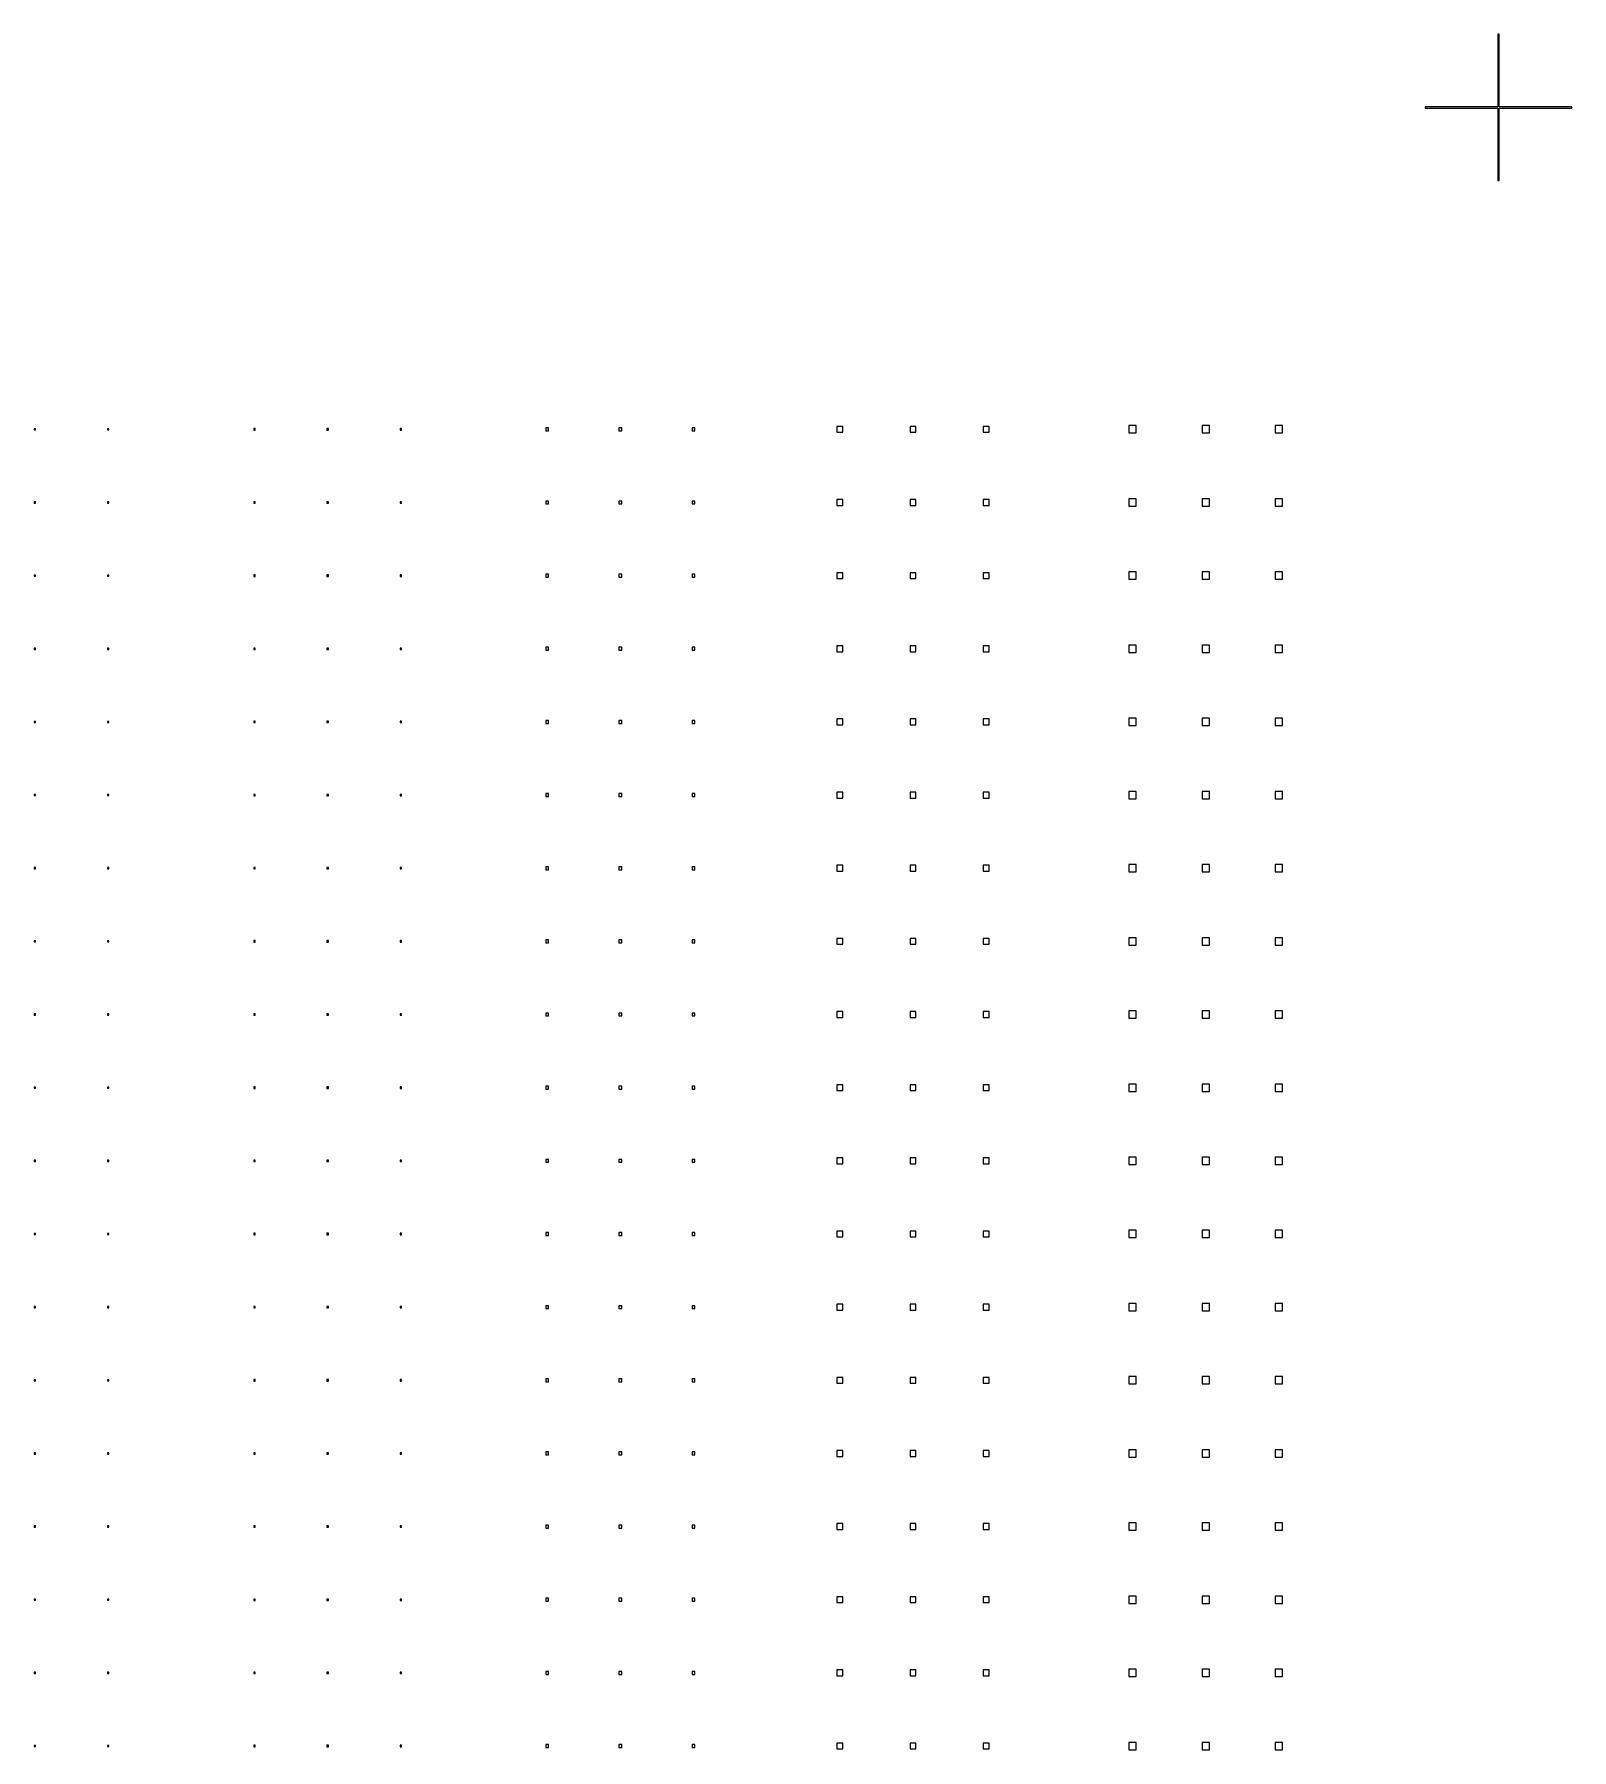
# Model space of a CAD drawing. Header units: metres. Extents: x -21500 to 21500, y -23900 to 23900.
# Drawn here: x 10996 to 21500, y 12175 to 23900 of the extents above; entities that cross this region are included whole.
import ezdxf

# ---------------------------------------------------------------- set-up
doc = ezdxf.new("R2010")
doc.units = ezdxf.units.M

msp = doc.modelspace()

# ---------------------------------------------------------------- linework, layer by layer
for p, q in [((21005, 23900), (20995, 23900)), ((20995, 23900), (20995, 23405)), ((21005, 23405), (21005, 23900)), ((20995, 23405), (20500, 23405)), ((20500, 23405), (20500, 23395)), ((20500, 23395), (20995, 23395)), ((20995, 23395), (20995, 22900)), ((21500, 23405), (21005, 23405)), ((21005, 23395), (21500, 23395)), ((21005, 22900), (21005, 23395)), ((21500, 23395), (21500, 23405)), ((20995, 22900), (21005, 22900)), ((18525, 21225), (18475, 21225)), ((18475, 21225), (18475, 21175)), ((18525, 21175), (18525, 21225)), ((19025, 21225), (18975, 21225)), ((18975, 21225), (18975, 21175)), ((19025, 21175), (19025, 21225)), ((19525, 21225), (19475, 21225)), ((19475, 21225), (19475, 21175)), ((19525, 21175), (19525, 21225)), ((11004, 21204), (10996, 21204)), ((10996, 21204), (10996, 21196)), ((10996, 21196), (11004, 21196)), ((11004, 21196), (11004, 21204)), ((11504, 21204), (11496, 21204)), ((11496, 21204), (11496, 21196)), ((11496, 21196), (11504, 21196)), ((11504, 21196), (11504, 21204)), ((12505, 21205), (12495, 21205)), ((12495, 21205), (12495, 21195)), ((12495, 21195), (12505, 21195)), ((12505, 21195), (12505, 21205)), ((13005, 21205), (12995, 21205)), ((12995, 21205), (12995, 21195)), ((12995, 21195), (13005, 21195)), ((13005, 21195), (13005, 21205)), ((13505, 21205), (13495, 21205)), ((13495, 21205), (13495, 21195)), ((13495, 21195), (13505, 21195)), ((13505, 21195), (13505, 21205)), ((14510, 21210), (14490, 21210)), ((14490, 21210), (14490, 21190)), ((14490, 21190), (14510, 21190)), ((14510, 21190), (14510, 21210)), ((15010, 21210), (14990, 21210)), ((14990, 21210), (14990, 21190)), ((14990, 21190), (15010, 21190)), ((15010, 21190), (15010, 21210)), ((15510, 21210), (15490, 21210)), ((15490, 21210), (15490, 21190)), ((15490, 21190), (15510, 21190)), ((15510, 21190), (15510, 21210)), ((16520, 21220), (16480, 21220)), ((16480, 21220), (16480, 21180)), ((16480, 21180), (16520, 21180)), ((16520, 21180), (16520, 21220)), ((17020, 21220), (16980, 21220)), ((16980, 21220), (16980, 21180)), ((16980, 21180), (17020, 21180)), ((17020, 21180), (17020, 21220)), ((17520, 21220), (17480, 21220)), ((17480, 21220), (17480, 21180)), ((17480, 21180), (17520, 21180)), ((17520, 21180), (17520, 21220)), ((18475, 21175), (18525, 21175)), ((18975, 21175), (19025, 21175)), ((19475, 21175), (19525, 21175)), ((11004, 20704), (10996, 20704)), ((10996, 20704), (10996, 20696)), ((10996, 20696), (11004, 20696)), ((11004, 20696), (11004, 20704)), ((11504, 20704), (11496, 20704)), ((11496, 20704), (11496, 20696)), ((11496, 20696), (11504, 20696)), ((11504, 20696), (11504, 20704)), ((12505, 20705), (12495, 20705)), ((12495, 20705), (12495, 20695)), ((12495, 20695), (12505, 20695)), ((12505, 20695), (12505, 20705)), ((13005, 20705), (12995, 20705)), ((12995, 20705), (12995, 20695)), ((12995, 20695), (13005, 20695)), ((13005, 20695), (13005, 20705)), ((13505, 20705), (13495, 20705)), ((13495, 20705), (13495, 20695)), ((13495, 20695), (13505, 20695)), ((13505, 20695), (13505, 20705)), ((14510, 20710), (14490, 20710)), ((14490, 20710), (14490, 20690)), ((14490, 20690), (14510, 20690)), ((14510, 20690), (14510, 20710)), ((15010, 20710), (14990, 20710)), ((14990, 20710), (14990, 20690)), ((14990, 20690), (15010, 20690)), ((15010, 20690), (15010, 20710)), ((15510, 20710), (15490, 20710)), ((15490, 20710), (15490, 20690)), ((15490, 20690), (15510, 20690)), ((15510, 20690), (15510, 20710)), ((16520, 20720), (16480, 20720)), ((16480, 20720), (16480, 20680)), ((16480, 20680), (16520, 20680)), ((16520, 20680), (16520, 20720)), ((17020, 20720), (16980, 20720)), ((16980, 20720), (16980, 20680)), ((16980, 20680), (17020, 20680)), ((17020, 20680), (17020, 20720)), ((17520, 20720), (17480, 20720)), ((17480, 20720), (17480, 20680)), ((17480, 20680), (17520, 20680)), ((17520, 20680), (17520, 20720)), ((18525, 20725), (18475, 20725)), ((18475, 20725), (18475, 20675)), ((18475, 20675), (18525, 20675)), ((18525, 20675), (18525, 20725)), ((19025, 20725), (18975, 20725)), ((18975, 20725), (18975, 20675)), ((18975, 20675), (19025, 20675)), ((19025, 20675), (19025, 20725)), ((19525, 20725), (19475, 20725)), ((19475, 20725), (19475, 20675)), ((19475, 20675), (19525, 20675)), ((19525, 20675), (19525, 20725)), ((11004, 20204), (10996, 20204)), ((10996, 20204), (10996, 20196)), ((10996, 20196), (11004, 20196)), ((11004, 20196), (11004, 20204)), ((11504, 20204), (11496, 20204)), ((11496, 20204), (11496, 20196)), ((11496, 20196), (11504, 20196)), ((11504, 20196), (11504, 20204)), ((12505, 20205), (12495, 20205)), ((12495, 20205), (12495, 20195)), ((12495, 20195), (12505, 20195)), ((12505, 20195), (12505, 20205)), ((13005, 20205), (12995, 20205)), ((12995, 20205), (12995, 20195)), ((12995, 20195), (13005, 20195)), ((13005, 20195), (13005, 20205)), ((13505, 20205), (13495, 20205)), ((13495, 20205), (13495, 20195)), ((13495, 20195), (13505, 20195)), ((13505, 20195), (13505, 20205)), ((14510, 20210), (14490, 20210)), ((14490, 20210), (14490, 20190)), ((14490, 20190), (14510, 20190)), ((14510, 20190), (14510, 20210)), ((15010, 20210), (14990, 20210)), ((14990, 20210), (14990, 20190)), ((14990, 20190), (15010, 20190)), ((15010, 20190), (15010, 20210)), ((15510, 20210), (15490, 20210)), ((15490, 20210), (15490, 20190)), ((15490, 20190), (15510, 20190)), ((15510, 20190), (15510, 20210)), ((16520, 20220), (16480, 20220)), ((16480, 20220), (16480, 20180)), ((16480, 20180), (16520, 20180)), ((16520, 20180), (16520, 20220)), ((17020, 20220), (16980, 20220)), ((16980, 20220), (16980, 20180)), ((16980, 20180), (17020, 20180)), ((17020, 20180), (17020, 20220)), ((17520, 20220), (17480, 20220)), ((17480, 20220), (17480, 20180)), ((17480, 20180), (17520, 20180)), ((17520, 20180), (17520, 20220)), ((18525, 20225), (18475, 20225)), ((18475, 20225), (18475, 20175)), ((18475, 20175), (18525, 20175)), ((18525, 20175), (18525, 20225)), ((19025, 20225), (18975, 20225)), ((18975, 20225), (18975, 20175)), ((18975, 20175), (19025, 20175)), ((19025, 20175), (19025, 20225)), ((19525, 20225), (19475, 20225)), ((19475, 20225), (19475, 20175)), ((19475, 20175), (19525, 20175)), ((19525, 20175), (19525, 20225)), ((11004, 19704), (10996, 19704)), ((10996, 19704), (10996, 19696)), ((11004, 19696), (11004, 19704)), ((11504, 19704), (11496, 19704)), ((11496, 19704), (11496, 19696)), ((11504, 19696), (11504, 19704)), ((12505, 19705), (12495, 19705)), ((12495, 19705), (12495, 19695)), ((12505, 19695), (12505, 19705)), ((13005, 19705), (12995, 19705)), ((12995, 19705), (12995, 19695)), ((13005, 19695), (13005, 19705)), ((13505, 19705), (13495, 19705)), ((13495, 19705), (13495, 19695)), ((13505, 19695), (13505, 19705)), ((14510, 19710), (14490, 19710)), ((14490, 19710), (14490, 19690)), ((14510, 19690), (14510, 19710)), ((15010, 19710), (14990, 19710)), ((14990, 19710), (14990, 19690)), ((15010, 19690), (15010, 19710)), ((15510, 19710), (15490, 19710)), ((15490, 19710), (15490, 19690)), ((15510, 19690), (15510, 19710)), ((16520, 19720), (16480, 19720)), ((16480, 19720), (16480, 19680)), ((16520, 19680), (16520, 19720)), ((17020, 19720), (16980, 19720)), ((16980, 19720), (16980, 19680)), ((17020, 19680), (17020, 19720)), ((17520, 19720), (17480, 19720)), ((17480, 19720), (17480, 19680)), ((17520, 19680), (17520, 19720)), ((18525, 19725), (18475, 19725)), ((18475, 19725), (18475, 19675)), ((18525, 19675), (18525, 19725)), ((19025, 19725), (18975, 19725)), ((18975, 19725), (18975, 19675)), ((19025, 19675), (19025, 19725)), ((19525, 19725), (19475, 19725)), ((19475, 19725), (19475, 19675)), ((19525, 19675), (19525, 19725)), ((10996, 19696), (11004, 19696)), ((11496, 19696), (11504, 19696)), ((12495, 19695), (12505, 19695)), ((12995, 19695), (13005, 19695)), ((13495, 19695), (13505, 19695)), ((14490, 19690), (14510, 19690)), ((14990, 19690), (15010, 19690)), ((15490, 19690), (15510, 19690)), ((16480, 19680), (16520, 19680)), ((16980, 19680), (17020, 19680)), ((17480, 19680), (17520, 19680)), ((18475, 19675), (18525, 19675)), ((18975, 19675), (19025, 19675)), ((19475, 19675), (19525, 19675)), ((11004, 19204), (10996, 19204)), ((10996, 19204), (10996, 19196)), ((10996, 19196), (11004, 19196)), ((11004, 19196), (11004, 19204)), ((11504, 19204), (11496, 19204)), ((11496, 19204), (11496, 19196)), ((11496, 19196), (11504, 19196)), ((11504, 19196), (11504, 19204)), ((12505, 19205), (12495, 19205)), ((12495, 19205), (12495, 19195)), ((12495, 19195), (12505, 19195)), ((12505, 19195), (12505, 19205)), ((13005, 19205), (12995, 19205)), ((12995, 19205), (12995, 19195)), ((12995, 19195), (13005, 19195)), ((13005, 19195), (13005, 19205)), ((13505, 19205), (13495, 19205)), ((13495, 19205), (13495, 19195)), ((13495, 19195), (13505, 19195)), ((13505, 19195), (13505, 19205)), ((14510, 19210), (14490, 19210)), ((14490, 19210), (14490, 19190)), ((14490, 19190), (14510, 19190)), ((14510, 19190), (14510, 19210)), ((15010, 19210), (14990, 19210)), ((14990, 19210), (14990, 19190)), ((14990, 19190), (15010, 19190)), ((15010, 19190), (15010, 19210)), ((15510, 19210), (15490, 19210)), ((15490, 19210), (15490, 19190)), ((15490, 19190), (15510, 19190)), ((15510, 19190), (15510, 19210)), ((16520, 19220), (16480, 19220)), ((16480, 19220), (16480, 19180)), ((16480, 19180), (16520, 19180)), ((16520, 19180), (16520, 19220)), ((17020, 19220), (16980, 19220)), ((16980, 19220), (16980, 19180)), ((16980, 19180), (17020, 19180)), ((17020, 19180), (17020, 19220)), ((17520, 19220), (17480, 19220)), ((17480, 19220), (17480, 19180)), ((17480, 19180), (17520, 19180)), ((17520, 19180), (17520, 19220)), ((18525, 19225), (18475, 19225)), ((18475, 19225), (18475, 19175)), ((18475, 19175), (18525, 19175)), ((18525, 19175), (18525, 19225)), ((19025, 19225), (18975, 19225)), ((18975, 19225), (18975, 19175)), ((18975, 19175), (19025, 19175)), ((19025, 19175), (19025, 19225)), ((19525, 19225), (19475, 19225)), ((19475, 19225), (19475, 19175)), ((19475, 19175), (19525, 19175)), ((19525, 19175), (19525, 19225)), ((11004, 18704), (10996, 18704)), ((10996, 18704), (10996, 18696)), ((10996, 18696), (11004, 18696)), ((11004, 18696), (11004, 18704)), ((11504, 18704), (11496, 18704)), ((11496, 18704), (11496, 18696)), ((11496, 18696), (11504, 18696)), ((11504, 18696), (11504, 18704)), ((12505, 18705), (12495, 18705)), ((12495, 18705), (12495, 18695)), ((12495, 18695), (12505, 18695)), ((12505, 18695), (12505, 18705)), ((13005, 18705), (12995, 18705)), ((12995, 18705), (12995, 18695)), ((12995, 18695), (13005, 18695)), ((13005, 18695), (13005, 18705)), ((13505, 18705), (13495, 18705)), ((13495, 18705), (13495, 18695)), ((13495, 18695), (13505, 18695)), ((13505, 18695), (13505, 18705)), ((14510, 18710), (14490, 18710)), ((14490, 18710), (14490, 18690)), ((14490, 18690), (14510, 18690)), ((14510, 18690), (14510, 18710)), ((15010, 18710), (14990, 18710)), ((14990, 18710), (14990, 18690)), ((14990, 18690), (15010, 18690)), ((15010, 18690), (15010, 18710)), ((15510, 18710), (15490, 18710)), ((15490, 18710), (15490, 18690)), ((15490, 18690), (15510, 18690)), ((15510, 18690), (15510, 18710)), ((16520, 18720), (16480, 18720)), ((16480, 18720), (16480, 18680)), ((16480, 18680), (16520, 18680)), ((16520, 18680), (16520, 18720)), ((17020, 18720), (16980, 18720)), ((16980, 18720), (16980, 18680)), ((16980, 18680), (17020, 18680)), ((17020, 18680), (17020, 18720)), ((17520, 18720), (17480, 18720)), ((17480, 18720), (17480, 18680)), ((17480, 18680), (17520, 18680)), ((17520, 18680), (17520, 18720)), ((18525, 18725), (18475, 18725)), ((18475, 18725), (18475, 18675)), ((18475, 18675), (18525, 18675)), ((18525, 18675), (18525, 18725)), ((19025, 18725), (18975, 18725)), ((18975, 18725), (18975, 18675)), ((18975, 18675), (19025, 18675)), ((19025, 18675), (19025, 18725)), ((19525, 18725), (19475, 18725)), ((19475, 18725), (19475, 18675)), ((19475, 18675), (19525, 18675)), ((19525, 18675), (19525, 18725)), ((11004, 18204), (10996, 18204)), ((10996, 18204), (10996, 18196)), ((10996, 18196), (11004, 18196)), ((11004, 18196), (11004, 18204)), ((11504, 18204), (11496, 18204)), ((11496, 18204), (11496, 18196)), ((11496, 18196), (11504, 18196)), ((11504, 18196), (11504, 18204)), ((12505, 18205), (12495, 18205)), ((12495, 18205), (12495, 18195)), ((12495, 18195), (12505, 18195)), ((12505, 18195), (12505, 18205)), ((13005, 18205), (12995, 18205)), ((12995, 18205), (12995, 18195)), ((12995, 18195), (13005, 18195)), ((13005, 18195), (13005, 18205)), ((13505, 18205), (13495, 18205)), ((13495, 18205), (13495, 18195)), ((13495, 18195), (13505, 18195)), ((13505, 18195), (13505, 18205)), ((14510, 18210), (14490, 18210)), ((14490, 18210), (14490, 18190)), ((14490, 18190), (14510, 18190)), ((14510, 18190), (14510, 18210)), ((15010, 18210), (14990, 18210)), ((14990, 18210), (14990, 18190)), ((14990, 18190), (15010, 18190)), ((15010, 18190), (15010, 18210)), ((15510, 18210), (15490, 18210)), ((15490, 18210), (15490, 18190)), ((15490, 18190), (15510, 18190)), ((15510, 18190), (15510, 18210)), ((16520, 18220), (16480, 18220)), ((16480, 18220), (16480, 18180)), ((16480, 18180), (16520, 18180)), ((16520, 18180), (16520, 18220)), ((17020, 18220), (16980, 18220)), ((16980, 18220), (16980, 18180)), ((16980, 18180), (17020, 18180)), ((17020, 18180), (17020, 18220)), ((17520, 18220), (17480, 18220)), ((17480, 18220), (17480, 18180)), ((17480, 18180), (17520, 18180)), ((17520, 18180), (17520, 18220)), ((18525, 18225), (18475, 18225)), ((18475, 18225), (18475, 18175)), ((18475, 18175), (18525, 18175)), ((18525, 18175), (18525, 18225)), ((19025, 18225), (18975, 18225)), ((18975, 18225), (18975, 18175)), ((18975, 18175), (19025, 18175)), ((19025, 18175), (19025, 18225)), ((19525, 18225), (19475, 18225)), ((19475, 18225), (19475, 18175)), ((19475, 18175), (19525, 18175)), ((19525, 18175), (19525, 18225)), ((12505, 17705), (12495, 17705)), ((12495, 17705), (12495, 17695)), ((12505, 17695), (12505, 17705)), ((13005, 17705), (12995, 17705)), ((12995, 17705), (12995, 17695)), ((13005, 17695), (13005, 17705)), ((13505, 17705), (13495, 17705)), ((13495, 17705), (13495, 17695)), ((13505, 17695), (13505, 17705)), ((14510, 17710), (14490, 17710)), ((14490, 17710), (14490, 17690)), ((14510, 17690), (14510, 17710)), ((15010, 17710), (14990, 17710)), ((14990, 17710), (14990, 17690)), ((15010, 17690), (15010, 17710)), ((15510, 17710), (15490, 17710)), ((15490, 17710), (15490, 17690)), ((15510, 17690), (15510, 17710)), ((16520, 17720), (16480, 17720)), ((16480, 17720), (16480, 17680)), ((16520, 17680), (16520, 17720)), ((17020, 17720), (16980, 17720)), ((16980, 17720), (16980, 17680)), ((17020, 17680), (17020, 17720)), ((17520, 17720), (17480, 17720)), ((17480, 17720), (17480, 17680)), ((17520, 17680), (17520, 17720)), ((18525, 17725), (18475, 17725)), ((18475, 17725), (18475, 17675)), ((18525, 17675), (18525, 17725)), ((19025, 17725), (18975, 17725)), ((18975, 17725), (18975, 17675)), ((19025, 17675), (19025, 17725)), ((19525, 17725), (19475, 17725)), ((19475, 17725), (19475, 17675)), ((19525, 17675), (19525, 17725)), ((11004, 17704), (10996, 17704)), ((10996, 17704), (10996, 17696)), ((10996, 17696), (11004, 17696)), ((11004, 17696), (11004, 17704)), ((11504, 17704), (11496, 17704)), ((11496, 17704), (11496, 17696)), ((11496, 17696), (11504, 17696)), ((11504, 17696), (11504, 17704)), ((12495, 17695), (12505, 17695)), ((12995, 17695), (13005, 17695)), ((13495, 17695), (13505, 17695)), ((14490, 17690), (14510, 17690)), ((14990, 17690), (15010, 17690)), ((15490, 17690), (15510, 17690)), ((16480, 17680), (16520, 17680)), ((16980, 17680), (17020, 17680)), ((17480, 17680), (17520, 17680)), ((18475, 17675), (18525, 17675)), ((18975, 17675), (19025, 17675)), ((19475, 17675), (19525, 17675)), ((11004, 17204), (10996, 17204)), ((10996, 17204), (10996, 17196)), ((10996, 17196), (11004, 17196)), ((11004, 17196), (11004, 17204)), ((11504, 17204), (11496, 17204)), ((11496, 17204), (11496, 17196)), ((11496, 17196), (11504, 17196)), ((11504, 17196), (11504, 17204)), ((12505, 17205), (12495, 17205)), ((12495, 17205), (12495, 17195)), ((12495, 17195), (12505, 17195)), ((12505, 17195), (12505, 17205)), ((13005, 17205), (12995, 17205)), ((12995, 17205), (12995, 17195)), ((12995, 17195), (13005, 17195)), ((13005, 17195), (13005, 17205)), ((13505, 17205), (13495, 17205)), ((13495, 17205), (13495, 17195)), ((13495, 17195), (13505, 17195)), ((13505, 17195), (13505, 17205)), ((14510, 17210), (14490, 17210)), ((14490, 17210), (14490, 17190)), ((14490, 17190), (14510, 17190)), ((14510, 17190), (14510, 17210)), ((15010, 17210), (14990, 17210)), ((14990, 17210), (14990, 17190)), ((14990, 17190), (15010, 17190)), ((15010, 17190), (15010, 17210)), ((15510, 17210), (15490, 17210)), ((15490, 17210), (15490, 17190)), ((15490, 17190), (15510, 17190)), ((15510, 17190), (15510, 17210)), ((16520, 17220), (16480, 17220)), ((16480, 17220), (16480, 17180)), ((16480, 17180), (16520, 17180)), ((16520, 17180), (16520, 17220)), ((17020, 17220), (16980, 17220)), ((16980, 17220), (16980, 17180)), ((16980, 17180), (17020, 17180)), ((17020, 17180), (17020, 17220)), ((17520, 17220), (17480, 17220)), ((17480, 17220), (17480, 17180)), ((17480, 17180), (17520, 17180)), ((17520, 17180), (17520, 17220)), ((18525, 17225), (18475, 17225)), ((18475, 17225), (18475, 17175)), ((18475, 17175), (18525, 17175)), ((18525, 17175), (18525, 17225)), ((19025, 17225), (18975, 17225)), ((18975, 17225), (18975, 17175)), ((18975, 17175), (19025, 17175)), ((19025, 17175), (19025, 17225)), ((19525, 17225), (19475, 17225)), ((19475, 17225), (19475, 17175)), ((19475, 17175), (19525, 17175)), ((19525, 17175), (19525, 17225)), ((11004, 16704), (10996, 16704)), ((10996, 16704), (10996, 16696)), ((10996, 16696), (11004, 16696)), ((11004, 16696), (11004, 16704)), ((11504, 16704), (11496, 16704)), ((11496, 16704), (11496, 16696)), ((11496, 16696), (11504, 16696)), ((11504, 16696), (11504, 16704)), ((12505, 16705), (12495, 16705)), ((12495, 16705), (12495, 16695)), ((12495, 16695), (12505, 16695)), ((12505, 16695), (12505, 16705)), ((13005, 16705), (12995, 16705)), ((12995, 16705), (12995, 16695)), ((12995, 16695), (13005, 16695)), ((13005, 16695), (13005, 16705)), ((13505, 16705), (13495, 16705)), ((13495, 16705), (13495, 16695)), ((13495, 16695), (13505, 16695)), ((13505, 16695), (13505, 16705)), ((14510, 16710), (14490, 16710)), ((14490, 16710), (14490, 16690)), ((14490, 16690), (14510, 16690)), ((14510, 16690), (14510, 16710)), ((15010, 16710), (14990, 16710)), ((14990, 16710), (14990, 16690)), ((14990, 16690), (15010, 16690)), ((15010, 16690), (15010, 16710)), ((15510, 16710), (15490, 16710)), ((15490, 16710), (15490, 16690)), ((15490, 16690), (15510, 16690)), ((15510, 16690), (15510, 16710)), ((16520, 16720), (16480, 16720)), ((16480, 16720), (16480, 16680)), ((16480, 16680), (16520, 16680)), ((16520, 16680), (16520, 16720)), ((17020, 16720), (16980, 16720)), ((16980, 16720), (16980, 16680)), ((16980, 16680), (17020, 16680)), ((17020, 16680), (17020, 16720)), ((17520, 16720), (17480, 16720)), ((17480, 16720), (17480, 16680)), ((17480, 16680), (17520, 16680)), ((17520, 16680), (17520, 16720)), ((18525, 16725), (18475, 16725)), ((18475, 16725), (18475, 16675)), ((18475, 16675), (18525, 16675)), ((18525, 16675), (18525, 16725)), ((19025, 16725), (18975, 16725)), ((18975, 16725), (18975, 16675)), ((18975, 16675), (19025, 16675)), ((19025, 16675), (19025, 16725)), ((19525, 16725), (19475, 16725)), ((19475, 16725), (19475, 16675)), ((19475, 16675), (19525, 16675)), ((19525, 16675), (19525, 16725)), ((11004, 16204), (10996, 16204)), ((10996, 16204), (10996, 16196)), ((10996, 16196), (11004, 16196)), ((11004, 16196), (11004, 16204)), ((11504, 16204), (11496, 16204)), ((11496, 16204), (11496, 16196)), ((11496, 16196), (11504, 16196)), ((11504, 16196), (11504, 16204)), ((12505, 16205), (12495, 16205)), ((12495, 16205), (12495, 16195)), ((12495, 16195), (12505, 16195)), ((12505, 16195), (12505, 16205)), ((13005, 16205), (12995, 16205)), ((12995, 16205), (12995, 16195)), ((12995, 16195), (13005, 16195)), ((13005, 16195), (13005, 16205)), ((13505, 16205), (13495, 16205)), ((13495, 16205), (13495, 16195)), ((13495, 16195), (13505, 16195)), ((13505, 16195), (13505, 16205)), ((14510, 16210), (14490, 16210)), ((14490, 16210), (14490, 16190)), ((14490, 16190), (14510, 16190)), ((14510, 16190), (14510, 16210)), ((15010, 16210), (14990, 16210)), ((14990, 16210), (14990, 16190)), ((14990, 16190), (15010, 16190)), ((15010, 16190), (15010, 16210)), ((15510, 16210), (15490, 16210)), ((15490, 16210), (15490, 16190)), ((15490, 16190), (15510, 16190)), ((15510, 16190), (15510, 16210)), ((16520, 16220), (16480, 16220)), ((16480, 16220), (16480, 16180)), ((16520, 16180), (16520, 16220)), ((17020, 16220), (16980, 16220)), ((16980, 16220), (16980, 16180)), ((17020, 16180), (17020, 16220)), ((17520, 16220), (17480, 16220)), ((17480, 16220), (17480, 16180)), ((17520, 16180), (17520, 16220)), ((18525, 16225), (18475, 16225)), ((18475, 16225), (18475, 16175)), ((18525, 16175), (18525, 16225)), ((19025, 16225), (18975, 16225)), ((18975, 16225), (18975, 16175)), ((19025, 16175), (19025, 16225)), ((19525, 16225), (19475, 16225)), ((19475, 16225), (19475, 16175)), ((19525, 16175), (19525, 16225)), ((16480, 16180), (16520, 16180)), ((16980, 16180), (17020, 16180)), ((17480, 16180), (17520, 16180)), ((18475, 16175), (18525, 16175)), ((18975, 16175), (19025, 16175)), ((19475, 16175), (19525, 16175)), ((16520, 15720), (16480, 15720)), ((16480, 15720), (16480, 15680)), ((16520, 15680), (16520, 15720)), ((17020, 15720), (16980, 15720)), ((16980, 15720), (16980, 15680)), ((17020, 15680), (17020, 15720)), ((17520, 15720), (17480, 15720)), ((17480, 15720), (17480, 15680)), ((17520, 15680), (17520, 15720)), ((18525, 15725), (18475, 15725)), ((18475, 15725), (18475, 15675)), ((18525, 15675), (18525, 15725)), ((19025, 15725), (18975, 15725)), ((18975, 15725), (18975, 15675)), ((19025, 15675), (19025, 15725)), ((19525, 15725), (19475, 15725)), ((19475, 15725), (19475, 15675)), ((19525, 15675), (19525, 15725)), ((11004, 15704), (10996, 15704)), ((10996, 15704), (10996, 15696)), ((10996, 15696), (11004, 15696)), ((11004, 15696), (11004, 15704)), ((11504, 15704), (11496, 15704)), ((11496, 15704), (11496, 15696)), ((11496, 15696), (11504, 15696)), ((11504, 15696), (11504, 15704)), ((12505, 15705), (12495, 15705)), ((12495, 15705), (12495, 15695)), ((12495, 15695), (12505, 15695)), ((12505, 15695), (12505, 15705)), ((13005, 15705), (12995, 15705)), ((12995, 15705), (12995, 15695)), ((12995, 15695), (13005, 15695)), ((13005, 15695), (13005, 15705)), ((13505, 15705), (13495, 15705)), ((13495, 15705), (13495, 15695)), ((13495, 15695), (13505, 15695)), ((13505, 15695), (13505, 15705)), ((14510, 15710), (14490, 15710)), ((14490, 15710), (14490, 15690)), ((14490, 15690), (14510, 15690)), ((14510, 15690), (14510, 15710)), ((15010, 15710), (14990, 15710)), ((14990, 15710), (14990, 15690)), ((14990, 15690), (15010, 15690)), ((15010, 15690), (15010, 15710)), ((15510, 15710), (15490, 15710)), ((15490, 15710), (15490, 15690)), ((15490, 15690), (15510, 15690)), ((15510, 15690), (15510, 15710)), ((16480, 15680), (16520, 15680)), ((16980, 15680), (17020, 15680)), ((17480, 15680), (17520, 15680)), ((18475, 15675), (18525, 15675)), ((18975, 15675), (19025, 15675)), ((19475, 15675), (19525, 15675)), ((11004, 15204), (10996, 15204)), ((10996, 15204), (10996, 15196)), ((10996, 15196), (11004, 15196)), ((11004, 15196), (11004, 15204)), ((11504, 15204), (11496, 15204)), ((11496, 15204), (11496, 15196)), ((11496, 15196), (11504, 15196)), ((11504, 15196), (11504, 15204)), ((12505, 15205), (12495, 15205)), ((12495, 15205), (12495, 15195)), ((12495, 15195), (12505, 15195)), ((12505, 15195), (12505, 15205)), ((13005, 15205), (12995, 15205)), ((12995, 15205), (12995, 15195)), ((12995, 15195), (13005, 15195)), ((13005, 15195), (13005, 15205)), ((13505, 15205), (13495, 15205)), ((13495, 15205), (13495, 15195)), ((13495, 15195), (13505, 15195)), ((13505, 15195), (13505, 15205)), ((14510, 15210), (14490, 15210)), ((14490, 15210), (14490, 15190)), ((14490, 15190), (14510, 15190)), ((14510, 15190), (14510, 15210)), ((15010, 15210), (14990, 15210)), ((14990, 15210), (14990, 15190)), ((14990, 15190), (15010, 15190)), ((15010, 15190), (15010, 15210)), ((15510, 15210), (15490, 15210)), ((15490, 15210), (15490, 15190)), ((15490, 15190), (15510, 15190)), ((15510, 15190), (15510, 15210)), ((16520, 15220), (16480, 15220)), ((16480, 15220), (16480, 15180)), ((16480, 15180), (16520, 15180)), ((16520, 15180), (16520, 15220)), ((17020, 15220), (16980, 15220)), ((16980, 15220), (16980, 15180)), ((16980, 15180), (17020, 15180)), ((17020, 15180), (17020, 15220)), ((17520, 15220), (17480, 15220)), ((17480, 15220), (17480, 15180)), ((17480, 15180), (17520, 15180)), ((17520, 15180), (17520, 15220)), ((18525, 15225), (18475, 15225)), ((18475, 15225), (18475, 15175)), ((18475, 15175), (18525, 15175)), ((18525, 15175), (18525, 15225)), ((19025, 15225), (18975, 15225)), ((18975, 15225), (18975, 15175)), ((18975, 15175), (19025, 15175)), ((19025, 15175), (19025, 15225)), ((19525, 15225), (19475, 15225)), ((19475, 15225), (19475, 15175)), ((19475, 15175), (19525, 15175)), ((19525, 15175), (19525, 15225)), ((11004, 14704), (10996, 14704)), ((10996, 14704), (10996, 14696)), ((10996, 14696), (11004, 14696)), ((11004, 14696), (11004, 14704)), ((11504, 14704), (11496, 14704)), ((11496, 14704), (11496, 14696)), ((11496, 14696), (11504, 14696)), ((11504, 14696), (11504, 14704)), ((12505, 14705), (12495, 14705)), ((12495, 14705), (12495, 14695)), ((12495, 14695), (12505, 14695)), ((12505, 14695), (12505, 14705)), ((13005, 14705), (12995, 14705)), ((12995, 14705), (12995, 14695)), ((12995, 14695), (13005, 14695)), ((13005, 14695), (13005, 14705)), ((13505, 14705), (13495, 14705)), ((13495, 14705), (13495, 14695)), ((13495, 14695), (13505, 14695)), ((13505, 14695), (13505, 14705)), ((14510, 14710), (14490, 14710)), ((14490, 14710), (14490, 14690)), ((14490, 14690), (14510, 14690)), ((14510, 14690), (14510, 14710)), ((15010, 14710), (14990, 14710)), ((14990, 14710), (14990, 14690)), ((14990, 14690), (15010, 14690)), ((15010, 14690), (15010, 14710)), ((15510, 14710), (15490, 14710)), ((15490, 14710), (15490, 14690)), ((15490, 14690), (15510, 14690)), ((15510, 14690), (15510, 14710)), ((16520, 14720), (16480, 14720)), ((16480, 14720), (16480, 14680)), ((16480, 14680), (16520, 14680)), ((16520, 14680), (16520, 14720)), ((17020, 14720), (16980, 14720)), ((16980, 14720), (16980, 14680)), ((16980, 14680), (17020, 14680)), ((17020, 14680), (17020, 14720)), ((17520, 14720), (17480, 14720)), ((17480, 14720), (17480, 14680)), ((17480, 14680), (17520, 14680)), ((17520, 14680), (17520, 14720)), ((18525, 14725), (18475, 14725)), ((18475, 14725), (18475, 14675)), ((18475, 14675), (18525, 14675)), ((18525, 14675), (18525, 14725)), ((19025, 14725), (18975, 14725)), ((18975, 14725), (18975, 14675)), ((18975, 14675), (19025, 14675)), ((19025, 14675), (19025, 14725)), ((19525, 14725), (19475, 14725)), ((19475, 14725), (19475, 14675)), ((19475, 14675), (19525, 14675)), ((19525, 14675), (19525, 14725)), ((11004, 14204), (10996, 14204)), ((10996, 14204), (10996, 14196)), ((10996, 14196), (11004, 14196)), ((11004, 14196), (11004, 14204)), ((11504, 14204), (11496, 14204)), ((11496, 14204), (11496, 14196)), ((11496, 14196), (11504, 14196)), ((11504, 14196), (11504, 14204)), ((12505, 14205), (12495, 14205)), ((12495, 14205), (12495, 14195)), ((12495, 14195), (12505, 14195)), ((12505, 14195), (12505, 14205)), ((13005, 14205), (12995, 14205)), ((12995, 14205), (12995, 14195)), ((12995, 14195), (13005, 14195)), ((13005, 14195), (13005, 14205)), ((13505, 14205), (13495, 14205)), ((13495, 14205), (13495, 14195)), ((13495, 14195), (13505, 14195)), ((13505, 14195), (13505, 14205)), ((14510, 14210), (14490, 14210)), ((14490, 14210), (14490, 14190)), ((14490, 14190), (14510, 14190)), ((14510, 14190), (14510, 14210)), ((15010, 14210), (14990, 14210)), ((14990, 14210), (14990, 14190)), ((14990, 14190), (15010, 14190)), ((15010, 14190), (15010, 14210)), ((15510, 14210), (15490, 14210)), ((15490, 14210), (15490, 14190)), ((15490, 14190), (15510, 14190)), ((15510, 14190), (15510, 14210)), ((16520, 14220), (16480, 14220)), ((16480, 14220), (16480, 14180)), ((16520, 14180), (16520, 14220)), ((17020, 14220), (16980, 14220)), ((16980, 14220), (16980, 14180)), ((17020, 14180), (17020, 14220)), ((17520, 14220), (17480, 14220)), ((17480, 14220), (17480, 14180)), ((17520, 14180), (17520, 14220)), ((18525, 14225), (18475, 14225)), ((18475, 14225), (18475, 14175)), ((18525, 14175), (18525, 14225)), ((19025, 14225), (18975, 14225)), ((18975, 14225), (18975, 14175)), ((19025, 14175), (19025, 14225)), ((19525, 14225), (19475, 14225)), ((19475, 14225), (19475, 14175)), ((19525, 14175), (19525, 14225)), ((16480, 14180), (16520, 14180)), ((16980, 14180), (17020, 14180)), ((17480, 14180), (17520, 14180)), ((18475, 14175), (18525, 14175)), ((18975, 14175), (19025, 14175)), ((19475, 14175), (19525, 14175)), ((16520, 13720), (16480, 13720)), ((16480, 13720), (16480, 13680)), ((16520, 13680), (16520, 13720)), ((17020, 13720), (16980, 13720)), ((16980, 13720), (16980, 13680)), ((17020, 13680), (17020, 13720)), ((17520, 13720), (17480, 13720)), ((17480, 13720), (17480, 13680)), ((17520, 13680), (17520, 13720)), ((18525, 13725), (18475, 13725)), ((18475, 13725), (18475, 13675)), ((18525, 13675), (18525, 13725)), ((19025, 13725), (18975, 13725)), ((18975, 13725), (18975, 13675)), ((19025, 13675), (19025, 13725)), ((19525, 13725), (19475, 13725)), ((19475, 13725), (19475, 13675)), ((19525, 13675), (19525, 13725)), ((11004, 13704), (10996, 13704)), ((10996, 13704), (10996, 13696)), ((10996, 13696), (11004, 13696)), ((11004, 13696), (11004, 13704)), ((11504, 13704), (11496, 13704)), ((11496, 13704), (11496, 13696)), ((11496, 13696), (11504, 13696)), ((11504, 13696), (11504, 13704)), ((12505, 13705), (12495, 13705)), ((12495, 13705), (12495, 13695)), ((12495, 13695), (12505, 13695)), ((12505, 13695), (12505, 13705)), ((13005, 13705), (12995, 13705)), ((12995, 13705), (12995, 13695)), ((12995, 13695), (13005, 13695)), ((13005, 13695), (13005, 13705)), ((13505, 13705), (13495, 13705)), ((13495, 13705), (13495, 13695)), ((13495, 13695), (13505, 13695)), ((13505, 13695), (13505, 13705)), ((14510, 13710), (14490, 13710)), ((14490, 13710), (14490, 13690)), ((14490, 13690), (14510, 13690)), ((14510, 13690), (14510, 13710)), ((15010, 13710), (14990, 13710)), ((14990, 13710), (14990, 13690)), ((14990, 13690), (15010, 13690)), ((15010, 13690), (15010, 13710)), ((15510, 13710), (15490, 13710)), ((15490, 13710), (15490, 13690)), ((15490, 13690), (15510, 13690)), ((15510, 13690), (15510, 13710)), ((16480, 13680), (16520, 13680)), ((16980, 13680), (17020, 13680)), ((17480, 13680), (17520, 13680)), ((18475, 13675), (18525, 13675)), ((18975, 13675), (19025, 13675)), ((19475, 13675), (19525, 13675)), ((11004, 13204), (10996, 13204)), ((10996, 13204), (10996, 13196)), ((10996, 13196), (11004, 13196)), ((11004, 13196), (11004, 13204)), ((11504, 13204), (11496, 13204)), ((11496, 13204), (11496, 13196)), ((11496, 13196), (11504, 13196)), ((11504, 13196), (11504, 13204)), ((12505, 13205), (12495, 13205)), ((12495, 13205), (12495, 13195)), ((12495, 13195), (12505, 13195)), ((12505, 13195), (12505, 13205)), ((13005, 13205), (12995, 13205)), ((12995, 13205), (12995, 13195)), ((12995, 13195), (13005, 13195)), ((13005, 13195), (13005, 13205)), ((13505, 13205), (13495, 13205)), ((13495, 13205), (13495, 13195)), ((13495, 13195), (13505, 13195)), ((13505, 13195), (13505, 13205)), ((14510, 13210), (14490, 13210)), ((14490, 13210), (14490, 13190)), ((14490, 13190), (14510, 13190)), ((14510, 13190), (14510, 13210)), ((15010, 13210), (14990, 13210)), ((14990, 13210), (14990, 13190)), ((14990, 13190), (15010, 13190)), ((15010, 13190), (15010, 13210)), ((15510, 13210), (15490, 13210)), ((15490, 13210), (15490, 13190)), ((15490, 13190), (15510, 13190)), ((15510, 13190), (15510, 13210)), ((16520, 13220), (16480, 13220)), ((16480, 13220), (16480, 13180)), ((16480, 13180), (16520, 13180)), ((16520, 13180), (16520, 13220)), ((17020, 13220), (16980, 13220)), ((16980, 13220), (16980, 13180)), ((16980, 13180), (17020, 13180)), ((17020, 13180), (17020, 13220)), ((17520, 13220), (17480, 13220)), ((17480, 13220), (17480, 13180)), ((17480, 13180), (17520, 13180)), ((17520, 13180), (17520, 13220)), ((18525, 13225), (18475, 13225)), ((18475, 13225), (18475, 13175)), ((18475, 13175), (18525, 13175)), ((18525, 13175), (18525, 13225)), ((19025, 13225), (18975, 13225)), ((18975, 13225), (18975, 13175)), ((18975, 13175), (19025, 13175)), ((19025, 13175), (19025, 13225)), ((19525, 13225), (19475, 13225)), ((19475, 13225), (19475, 13175)), ((19475, 13175), (19525, 13175)), ((19525, 13175), (19525, 13225)), ((11004, 12704), (10996, 12704)), ((10996, 12704), (10996, 12696)), ((10996, 12696), (11004, 12696)), ((11004, 12696), (11004, 12704)), ((11504, 12704), (11496, 12704)), ((11496, 12704), (11496, 12696)), ((11496, 12696), (11504, 12696)), ((11504, 12696), (11504, 12704)), ((12505, 12705), (12495, 12705)), ((12495, 12705), (12495, 12695)), ((12495, 12695), (12505, 12695)), ((12505, 12695), (12505, 12705)), ((13005, 12705), (12995, 12705)), ((12995, 12705), (12995, 12695)), ((12995, 12695), (13005, 12695)), ((13005, 12695), (13005, 12705)), ((13505, 12705), (13495, 12705)), ((13495, 12705), (13495, 12695)), ((13495, 12695), (13505, 12695)), ((13505, 12695), (13505, 12705)), ((14510, 12710), (14490, 12710)), ((14490, 12710), (14490, 12690)), ((14490, 12690), (14510, 12690)), ((14510, 12690), (14510, 12710)), ((15010, 12710), (14990, 12710)), ((14990, 12710), (14990, 12690)), ((14990, 12690), (15010, 12690)), ((15010, 12690), (15010, 12710)), ((15510, 12710), (15490, 12710)), ((15490, 12710), (15490, 12690)), ((15490, 12690), (15510, 12690)), ((15510, 12690), (15510, 12710)), ((16520, 12720), (16480, 12720)), ((16480, 12720), (16480, 12680)), ((16480, 12680), (16520, 12680)), ((16520, 12680), (16520, 12720)), ((17020, 12720), (16980, 12720)), ((16980, 12720), (16980, 12680)), ((16980, 12680), (17020, 12680)), ((17020, 12680), (17020, 12720)), ((17520, 12720), (17480, 12720)), ((17480, 12720), (17480, 12680)), ((17480, 12680), (17520, 12680)), ((17520, 12680), (17520, 12720)), ((18525, 12725), (18475, 12725)), ((18475, 12725), (18475, 12675)), ((18475, 12675), (18525, 12675)), ((18525, 12675), (18525, 12725)), ((19025, 12725), (18975, 12725)), ((18975, 12725), (18975, 12675)), ((18975, 12675), (19025, 12675)), ((19025, 12675), (19025, 12725)), ((19525, 12725), (19475, 12725)), ((19475, 12725), (19475, 12675)), ((19475, 12675), (19525, 12675)), ((19525, 12675), (19525, 12725)), ((11004, 12204), (10996, 12204)), ((10996, 12204), (10996, 12196)), ((10996, 12196), (11004, 12196)), ((11004, 12196), (11004, 12204)), ((11504, 12204), (11496, 12204)), ((11496, 12204), (11496, 12196)), ((11496, 12196), (11504, 12196)), ((11504, 12196), (11504, 12204)), ((12505, 12205), (12495, 12205)), ((12495, 12205), (12495, 12195)), ((12495, 12195), (12505, 12195)), ((12505, 12195), (12505, 12205)), ((13005, 12205), (12995, 12205)), ((12995, 12205), (12995, 12195)), ((12995, 12195), (13005, 12195)), ((13005, 12195), (13005, 12205)), ((13505, 12205), (13495, 12205)), ((13495, 12205), (13495, 12195)), ((13495, 12195), (13505, 12195)), ((13505, 12195), (13505, 12205)), ((14510, 12210), (14490, 12210)), ((14490, 12210), (14490, 12190)), ((14510, 12190), (14510, 12210)), ((15010, 12210), (14990, 12210)), ((14990, 12210), (14990, 12190)), ((15010, 12190), (15010, 12210)), ((15510, 12210), (15490, 12210)), ((15490, 12210), (15490, 12190)), ((15510, 12190), (15510, 12210)), ((16520, 12220), (16480, 12220)), ((16480, 12220), (16480, 12180)), ((16520, 12180), (16520, 12220)), ((17020, 12220), (16980, 12220)), ((16980, 12220), (16980, 12180)), ((17020, 12180), (17020, 12220)), ((17520, 12220), (17480, 12220)), ((17480, 12220), (17480, 12180)), ((17520, 12180), (17520, 12220)), ((18525, 12225), (18475, 12225)), ((18475, 12225), (18475, 12175)), ((18525, 12175), (18525, 12225)), ((19025, 12225), (18975, 12225)), ((18975, 12225), (18975, 12175)), ((19025, 12175), (19025, 12225)), ((19525, 12225), (19475, 12225)), ((19475, 12225), (19475, 12175)), ((19525, 12175), (19525, 12225)), ((14490, 12190), (14510, 12190)), ((14990, 12190), (15010, 12190)), ((15490, 12190), (15510, 12190)), ((16480, 12180), (16520, 12180)), ((16980, 12180), (17020, 12180)), ((17480, 12180), (17520, 12180)), ((18475, 12175), (18525, 12175)), ((18975, 12175), (19025, 12175)), ((19475, 12175), (19525, 12175))]:
    msp.add_line(p, q)

doc.saveas('drawing.dxf')
